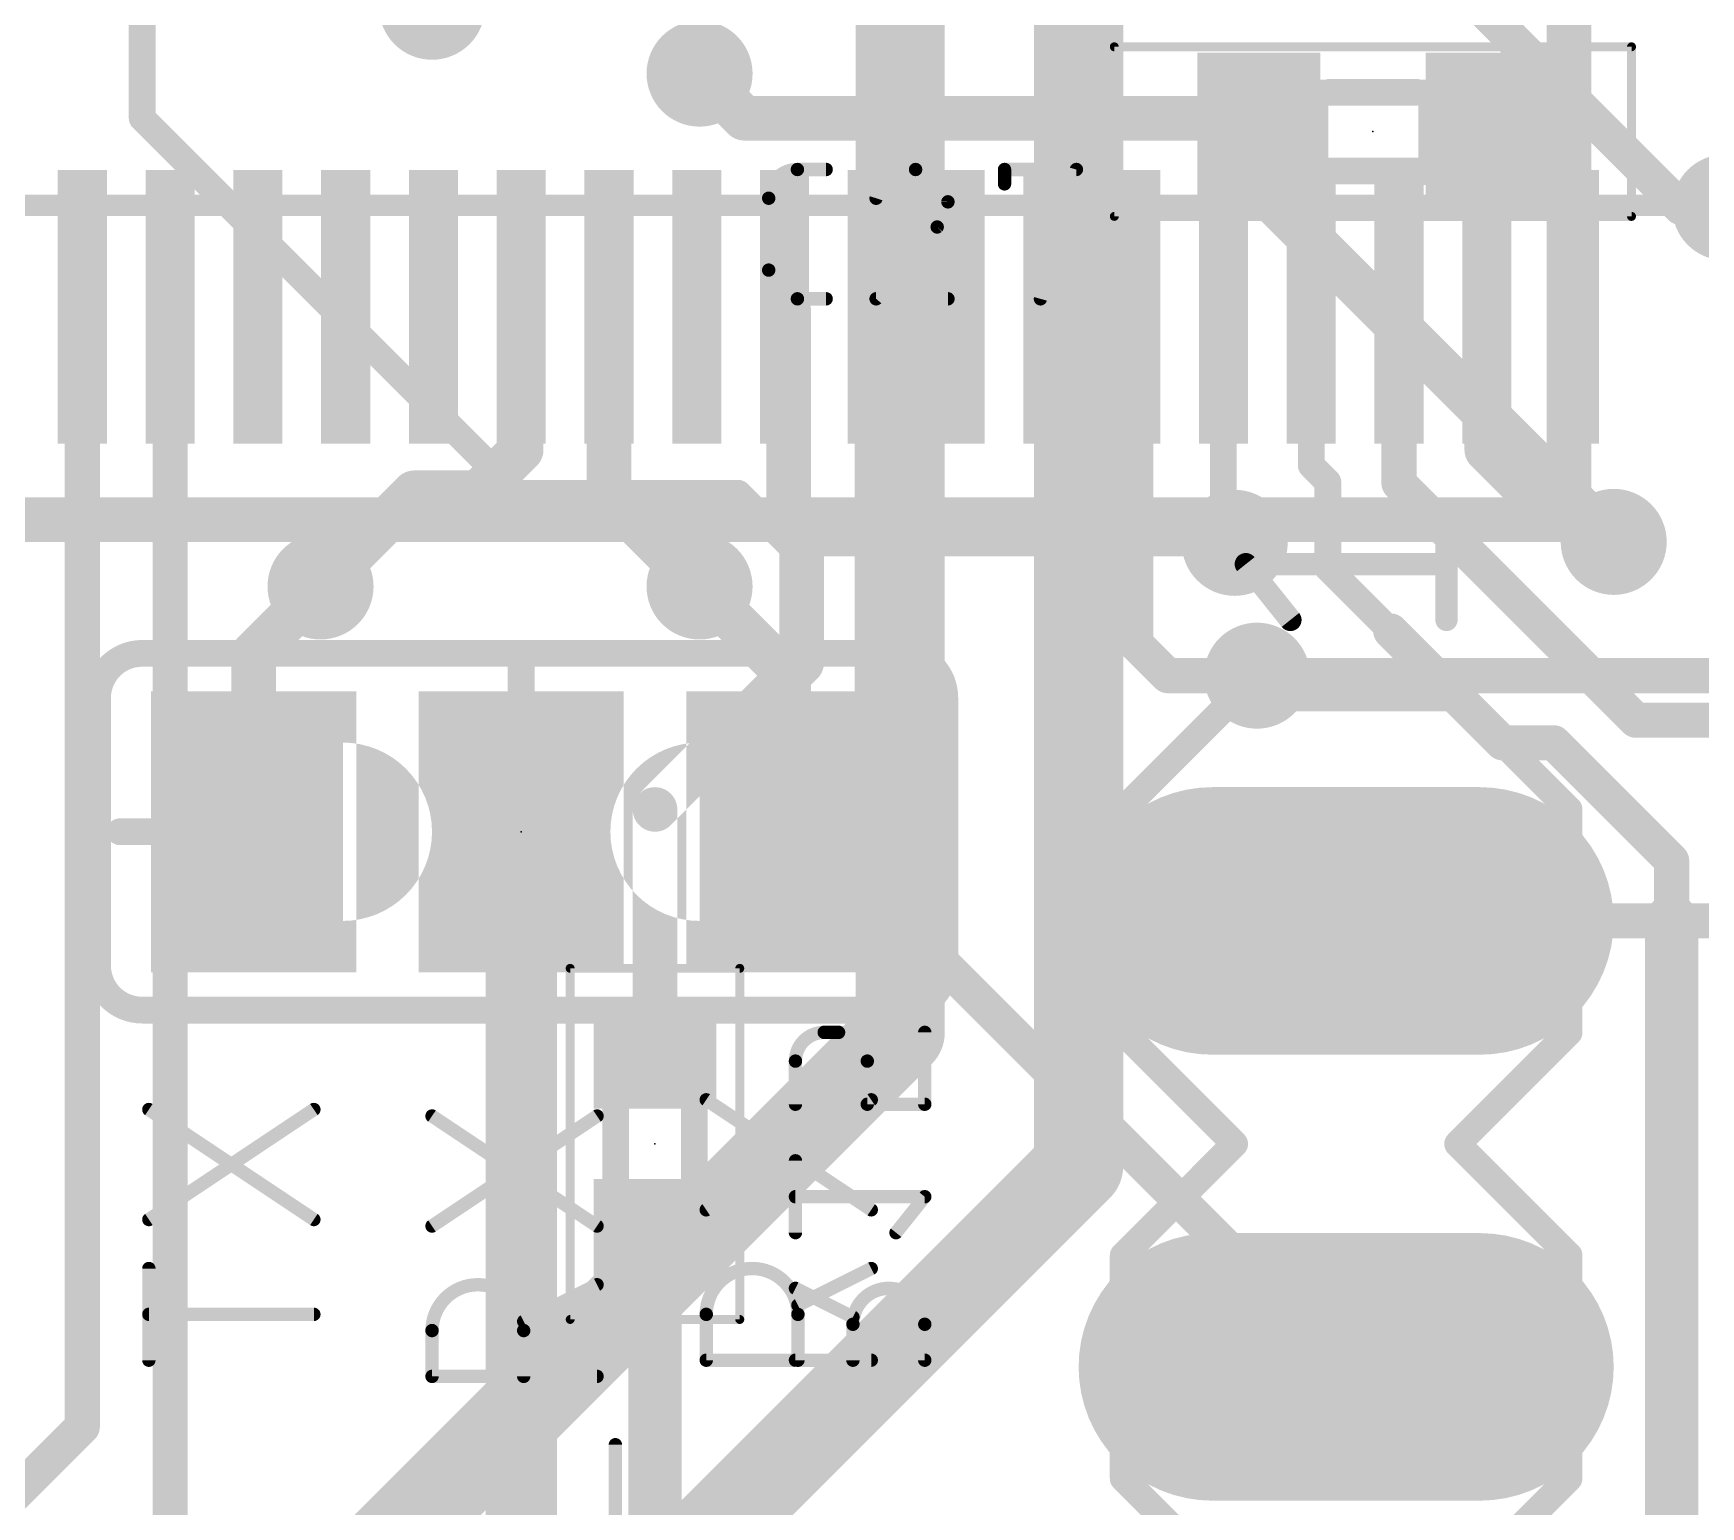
# Model space of a CAD drawing. Extents: x -2.4 to 71.8, y -0.8 to 95.3.
# Drawn here: x 34.94 to 44.44, y 11.27 to 19.66 of the extents above; entities that cross this region are included whole.
import ezdxf

# ---------------------------------------------------------------- set-up
doc = ezdxf.new("R2010")
doc.units = 0
for name, color, linetype in [('1', 12, 'CONTINUOUS'), ('15', 30, 'CONTINUOUS'), ('16', 132, 'CONTINUOUS'), ('17', 110, 'CONTINUOUS'), ('18', 110, 'CONTINUOUS'), ('2', 41, 'CONTINUOUS'), ('21', 253, 'CONTINUOUS'), ('22', 253, 'CONTINUOUS'), ('23', 53, 'CONTINUOUS'), ('24', 53, 'CONTINUOUS'), ('25', 253, 'CONTINUOUS'), ('26', 253, 'CONTINUOUS'), ('39', 12, 'CONTINUOUS'), ('40', 132, 'CONTINUOUS'), ('51', 253, 'CONTINUOUS'), ('52', 253, 'CONTINUOUS')]:
    doc.layers.add(name, color=color, linetype=linetype)

# ---------------------------------------------------------------- blocks, each defined once
blk = doc.blocks.new('RECT')
blk.add_solid([(-0.5, -0.5), (0.5, -0.5), (-0.5, 0.5), (0.5, 0.5)])
blk = doc.blocks.new('LONGP100')
at = {"const_width": 1}
blk.add_lwpolyline([(-0.5, 0), (0.5, 0)], dxfattribs=at)
at = {"const_width": 0.5}
for points in [[(-0.5, 0.25, 1), (-0.5, -0.25)], [(0.5, -0.25, 1), (0.5, 0.25)]]:
    blk.add_lwpolyline(points, format="xyb", dxfattribs=at)
blk = doc.blocks.new('ROUNDP')
at = {"const_width": 0.5}
blk.add_lwpolyline([(0, -0.25, 1), (0, 0.25, 1), (0, -0.25)], format="xyb", dxfattribs=at)
blk = doc.blocks.new('ROUNDV')
at = {"const_width": 0.5}
blk.add_lwpolyline([(0, -0.25, 1), (0, 0.25, 1), (0, -0.25)], format="xyb", dxfattribs=at)

msp = doc.modelspace()

# ---------------------------------------------------------------- linework, layer by layer
at = {"layer": '1'}
for points, const_width in [([(38.989, 19.177), (38.735, 19.431)], 0.254), ([(41.8442, 19.177), (38.989, 19.177)], 0.254), ([(41.9204, 19.1008), (41.8442, 19.177)], 0.254), ([(41.9204, 18.7856), (41.9204, 19.1008)], 0.254), ([(43.942, 16.764), (41.9204, 18.7856)], 0.254), ([(36.195, 16.129), (36.576, 16.51)], 0.254), ([(39.243, 16.002), (38.735, 16.51)], 0.254), ([(36.195, 15.113), (36.195, 16.129)], 0.254), ([(39.243, 15.113), (39.243, 16.002)], 0.254), ([(37.719, 15.113), (37.719, 6.096)], 0.4064)]:
    msp.add_lwpolyline(points, dxfattribs=dict(at, const_width=const_width))
for points, const_width in [([(38.7799, 19.4759, 1), (38.6901, 19.3861)], 0.127), ([(38.989, 19.2405, 1), (38.989, 19.1135)], 0.127), ([(38.9441, 19.1321, 1), (39.0339, 19.2219)], 0.127), ([(41.8891, 19.2219, 1), (41.7993, 19.1321)], 0.127), ([(41.8442, 19.1135, 1), (41.8442, 19.2405)], 0.127), ([(41.9839, 19.1008, 1), (41.8569, 19.1008)], 0.127), ([(41.8755, 19.0559, 1), (41.9653, 19.1457)], 0.127), ([(41.9653, 18.8305, 1), (41.8755, 18.7407)], 0.127), ([(41.8569, 18.7856, 1), (41.9839, 18.7856)], 0.127), ([(43.8971, 16.7191, 1), (43.9869, 16.8089)], 0.127), ([(36.6209, 16.4651, 1), (36.5311, 16.5549)], 0.127), ([(38.7799, 16.5549, 1), (38.6901, 16.4651)], 0.127), ([(36.2585, 16.129, 1), (36.1315, 16.129)], 0.127), ([(36.1501, 16.1739, 1), (36.2399, 16.0841)], 0.127), ([(39.3065, 16.002, 1), (39.1795, 16.002)], 0.127), ([(39.1981, 15.9571, 1), (39.2879, 16.0469)], 0.127), ([(37.8206, 15.113, 1), (37.6174, 15.113)], 0.2032), ([(36.1315, 15.113, 1), (36.2585, 15.113)], 0.127), ([(39.1795, 15.113, 1), (39.3065, 15.113)], 0.127)]:
    msp.add_lwpolyline(points, format="xyb", dxfattribs=dict(at, const_width=const_width))
at = {"layer": '15'}
for points, const_width in [([(43.688, 25.8503), (43.688, 16.891)], 0.254), ([(35.56, 22.098), (35.56, 19.177)], 0.1524), ([(44.323, 18.669), (42.926, 20.066)], 0.2), ([(35.56, 19.177), (37.6963, 17.0407)], 0.1524), ([(44.323, 18.669), (44.577, 18.669)], 0.2), ([(37.6963, 17.0407), (38.9548, 17.0407)], 0.1524), ([(38.9548, 17.0407), (39.237, 16.7585)], 0.1524), ([(43.688, 16.891), (27.051, 16.891)], 0.254), ([(39.237, 16.7585), (41.783, 16.7585)], 0.1524), ([(47.498, 16.002), (41.91, 16.002)], 0.2), ([(42.418, 14.605), (46.101, 14.605)], 0.2)]:
    msp.add_lwpolyline(points, dxfattribs=dict(at, const_width=const_width))
for points, const_width in [([(35.5219, 19.177, 1), (35.5981, 19.177)], 0.0762), ([(35.5869, 19.2039, 1), (35.5331, 19.1501)], 0.0762), ([(44.323, 18.719, 1), (44.323, 18.619)], 0.1), ([(44.2876, 18.6336, 1), (44.3584, 18.7044)], 0.1), ([(37.6963, 17.0788, 1), (37.6963, 17.0026)], 0.0762), ([(37.6694, 17.0138, 1), (37.7232, 17.0676)], 0.0762), ([(38.9818, 17.0676, 1), (38.9279, 17.0138)], 0.0762), ([(38.9548, 17.0026, 1), (38.9548, 17.0788)], 0.0762), ([(43.688, 16.8275, 1), (43.688, 16.9545)], 0.127), ([(43.6245, 16.891, 1), (43.7515, 16.891)], 0.127), ([(39.237, 16.7966, 1), (39.237, 16.7204)], 0.0762), ([(39.2101, 16.7316, 1), (39.264, 16.7854)], 0.0762), ([(41.783, 16.7204, 1), (41.783, 16.7966)], 0.0762), ([(41.91, 16.052, 1), (41.91, 15.952)], 0.1), ([(42.418, 14.655, 1), (42.418, 14.555)], 0.1)]:
    msp.add_lwpolyline(points, format="xyb", dxfattribs=dict(at, const_width=const_width))
at = {"layer": '16'}
for points, const_width in [([(35.219, 18.1027), (35.219, 11.724)], 0.2), ([(35.719, 18.1027), (35.719, 11.081)], 0.2), ([(37.719, 17.288), (37.719, 18.1027)], 0.254), ([(38.219, 17.026), (38.219, 18.1027)], 0.254), ([(39.243, 18.0787), (39.219, 18.1027)], 0.254), ([(39.243, 16.8244), (39.243, 18.0787)], 0.254), ([(39.719, 14.764), (39.719, 18.1027)], 0.2), ([(41.219, 18.1027), (41.219, 16.185)], 0.2), ([(41.719, 16.8225), (41.719, 18.1027)], 0.1524), ([(42.219, 17.2), (42.219, 18.1027)], 0.1524), ([(42.719, 18.1027), (42.719, 17.098)], 0.2), ([(43.219, 17.288), (43.219, 18.1027)], 0.254), ([(37.4748, 17.0438), (37.719, 17.288)], 0.254), ([(43.4632, 17.0438), (43.219, 17.288)], 0.254), ([(42.3137, 17.1053), (42.219, 17.2)], 0.1524), ([(42.719, 17.098), (44.069, 15.748)], 0.2), ([(36.576, 16.51), (37.1098, 17.0438)], 0.254), ([(37.1098, 17.0438), (37.4748, 17.0438)], 0.254), ([(38.735, 16.51), (38.219, 17.026)], 0.254), ([(42.3137, 16.6143), (42.3137, 17.1053)], 0.1524), ([(43.6622, 17.0438), (43.4632, 17.0438)], 0.254), ([(43.942, 16.764), (43.6622, 17.0438)], 0.254), ([(39.3165, 16.7509), (39.243, 16.8244)], 0.254), ([(39.3165, 16.0755), (39.3165, 16.7509)], 0.254), ([(41.783, 16.7585), (41.719, 16.8225)], 0.1524), ([(42.672, 16.256), (42.3137, 16.6143)], 0.1524), ([(43.3085, 15.6195), (42.672, 16.256)], 0.2), ([(41.402, 16.002), (41.219, 16.185)], 0.2), ([(38.481, 15.24), (39.3165, 16.0755)], 0.254), ([(41.402, 16.002), (41.91, 16.002)], 0.2), ([(44.069, 15.748), (47.879, 15.748)], 0.2), ([(43.6002, 15.6195), (43.3085, 15.6195)], 0.2), ([(44.2721, 14.9476), (43.6002, 15.6195)], 0.2), ([(38.481, 13.835), (38.481, 15.24)], 0.254), ([(44.2721, 14.605), (44.2721, 14.9476)], 0.2), ([(42.418, 12.065), (39.719, 14.764)], 0.2), ([(44.2721, 9.1083), (44.2721, 14.605)], 0.3048), ([(38.481, 12.835), (38.481, 10.448)], 0.3048), ([(35.219, 11.724), (34.417, 10.922)], 0.2)]:
    msp.add_lwpolyline(points, dxfattribs=dict(at, const_width=const_width))
for points, const_width in [([(35.269, 18.1027, 1), (35.169, 18.1027)], 0.1), ([(35.769, 18.1027, 1), (35.669, 18.1027)], 0.1), ([(37.7825, 18.1027, 1), (37.6555, 18.1027)], 0.127), ([(38.2825, 18.1027, 1), (38.1555, 18.1027)], 0.127), ([(39.2639, 18.1476, 1), (39.1741, 18.0578)], 0.127), ([(39.3065, 18.0787, 1), (39.1795, 18.0787)], 0.127), ([(39.1981, 18.0338, 1), (39.2879, 18.1236)], 0.127), ([(39.769, 18.1027, 1), (39.669, 18.1027)], 0.1), ([(41.269, 18.1027, 1), (41.169, 18.1027)], 0.1), ([(41.7571, 18.1027, 1), (41.6809, 18.1027)], 0.0762), ([(42.2571, 18.1027, 1), (42.1809, 18.1027)], 0.0762), ([(42.769, 18.1027, 1), (42.669, 18.1027)], 0.1), ([(43.2825, 18.1027, 1), (43.1555, 18.1027)], 0.127), ([(37.7639, 17.2431, 1), (37.6741, 17.3329)], 0.127), ([(43.2639, 17.3329, 1), (43.1741, 17.2431)], 0.127), ([(37.6555, 17.288, 1), (37.7825, 17.288)], 0.127), ([(43.1555, 17.288, 1), (43.2825, 17.288)], 0.127), ([(42.2459, 17.227, 1), (42.1921, 17.1731)], 0.0762), ([(42.1809, 17.2, 1), (42.2571, 17.2)], 0.0762), ([(42.7544, 17.1334, 1), (42.6836, 17.0626)], 0.1), ([(37.1098, 17.1073, 1), (37.1098, 16.9803)], 0.127), ([(37.1547, 16.9989, 1), (37.0649, 17.0887)], 0.127), ([(37.4299, 17.0887, 1), (37.5197, 16.9989)], 0.127), ([(37.4748, 16.9803, 1), (37.4748, 17.1073)], 0.127), ([(38.2639, 17.0709, 1), (38.1741, 16.9811)], 0.127), ([(42.3518, 17.1053, 1), (42.2756, 17.1053)], 0.0762), ([(42.2868, 17.0784, 1), (42.3406, 17.1323)], 0.0762), ([(42.669, 17.098, 1), (42.769, 17.098)], 0.1), ([(43.4632, 17.1073, 1), (43.4632, 16.9803)], 0.127), ([(43.4183, 16.9989, 1), (43.5081, 17.0887)], 0.127), ([(43.7071, 17.0887, 1), (43.6173, 16.9989)], 0.127), ([(43.6622, 16.9803, 1), (43.6622, 17.1073)], 0.127), ([(38.1555, 17.026, 1), (38.2825, 17.026)], 0.127), ([(39.2879, 16.8693, 1), (39.1981, 16.7795)], 0.127), ([(39.1795, 16.8244, 1), (39.3065, 16.8244)], 0.127), ([(39.38, 16.7509, 1), (39.253, 16.7509)], 0.127), ([(39.2716, 16.706, 1), (39.3614, 16.7958)], 0.127), ([(41.6809, 16.8225, 1), (41.7571, 16.8225)], 0.0762), ([(41.7459, 16.8494, 1), (41.6921, 16.7956)], 0.0762), ([(41.7561, 16.7316, 1), (41.8099, 16.7854)], 0.0762), ([(43.8971, 16.7191, 1), (43.9869, 16.8089)], 0.127), ([(42.2756, 16.6143, 1), (42.3518, 16.6143)], 0.0762), ([(42.3406, 16.6412, 1), (42.2868, 16.5874)], 0.0762), ([(36.5311, 16.5549, 1), (36.6209, 16.4651)], 0.127), ([(38.6901, 16.4651, 1), (38.7799, 16.5549)], 0.127), ([(42.7074, 16.2914, 1), (42.6366, 16.2206)], 0.1), ([(41.2544, 16.2204, 1), (41.1836, 16.1496)], 0.1), ([(42.6451, 16.2291, 1), (42.6989, 16.2829)], 0.0762), ([(39.3614, 16.0306, 1), (39.2716, 16.1204)], 0.127), ([(41.169, 16.185, 1), (41.269, 16.185)], 0.1), ([(39.253, 16.0755, 1), (39.38, 16.0755)], 0.127), ([(41.402, 16.052, 1), (41.402, 15.952)], 0.1), ([(41.3666, 15.9666, 1), (41.4374, 16.0374)], 0.1), ([(41.91, 15.952, 1), (41.91, 16.052)], 0.1), ([(44.069, 15.798, 1), (44.069, 15.698)], 0.1), ([(44.0336, 15.7126, 1), (44.1044, 15.7834)], 0.1), ([(43.3085, 15.6695, 1), (43.3085, 15.5695)], 0.1), ([(43.2731, 15.5841, 1), (43.3439, 15.6549)], 0.1), ([(43.6356, 15.6549, 1), (43.5649, 15.5841)], 0.1), ([(43.6002, 15.5695, 1), (43.6002, 15.6695)], 0.1), ([(38.5445, 15.24, 1), (38.4175, 15.24)], 0.127), ([(38.4361, 15.2849, 1), (38.5259, 15.1951)], 0.127), ([(44.3221, 14.9476, 1), (44.2221, 14.9476)], 0.1), ([(44.2367, 14.9123, 1), (44.3075, 14.983)], 0.1), ([(39.7544, 14.7994, 1), (39.6836, 14.7286)], 0.1), ([(39.669, 14.764, 1), (39.769, 14.764)], 0.1), ([(44.3483, 14.605, 1), (44.1959, 14.605)], 0.1524), ([(44.2221, 14.605, 1), (44.3221, 14.605)], 0.1), ([(38.4175, 13.835, 1), (38.5445, 13.835)], 0.127), ([(38.5572, 12.835, 1), (38.4048, 12.835)], 0.1524), ([(42.3826, 12.0296, 1), (42.4534, 12.1004)], 0.1), ([(35.2544, 11.6886, 1), (35.1836, 11.7594)], 0.1), ([(35.169, 11.724, 1), (35.269, 11.724)], 0.1)]:
    msp.add_lwpolyline(points, format="xyb", dxfattribs=dict(at, const_width=const_width))
at = {"layer": '2', "const_width": 0.508}
for points in [[(39.878, 13.97), (39.878, 25.146)], [(40.894, 13.208), (40.894, 24.765)], [(33.147, 7.239), (39.878, 13.97)], [(36.068, 8.382), (40.894, 13.208)]]:
    msp.add_lwpolyline(points, dxfattribs=at)
at = {"layer": '2', "const_width": 0.254}
for points in [[(39.9678, 13.8802, 1), (39.7882, 14.0598)], [(39.751, 13.97, 1), (40.005, 13.97)], [(40.9838, 13.1182, 1), (40.8042, 13.2978)], [(40.767, 13.208, 1), (41.021, 13.208)]]:
    msp.add_lwpolyline(points, format="xyb", dxfattribs=at)
at = {"layer": '21'}
for points, const_width in [([(42.9895, 16.3195), (42.9895, 16.9545)], 0.127), ([(42.1005, 16.3195), (41.8465, 16.637)], 0.127), ([(41.8465, 16.637), (42.9895, 16.637)], 0.127), ([(35.56, 16.129), (39.878, 16.129)], 0.1524), ([(35.306, 15.875), (35.306, 14.351)], 0.1524), ([(40.132, 15.875), (40.132, 14.351)], 0.1524), ([(41.783, 15.875), (41.148, 15.24)], 0.1524), ([(43.053, 15.875), (41.783, 15.875)], 0.1524), ([(43.688, 15.24), (43.053, 15.875)], 0.1524), ([(41.148, 13.97), (41.148, 15.24)], 0.1524), ([(43.688, 15.24), (43.688, 13.97)], 0.1524), ([(39.878, 14.097), (35.56, 14.097)], 0.1524), ([(41.783, 13.335), (41.148, 13.97)], 0.1524), ([(43.688, 13.97), (43.053, 13.335)], 0.1524), ([(41.148, 12.7), (41.783, 13.335)], 0.1524), ([(43.053, 13.335), (43.688, 12.7)], 0.1524), ([(41.148, 11.43), (41.148, 12.7)], 0.1524), ([(43.688, 12.7), (43.688, 11.43)], 0.1524), ([(41.783, 10.795), (41.148, 11.43)], 0.1524), ([(43.688, 11.43), (43.053, 10.795)], 0.1524)]:
    msp.add_lwpolyline(points, dxfattribs=dict(at, const_width=const_width))
for points, const_width in [([(43.0213, 16.9545, 1), (42.9577, 16.9545)], 0.0635), ([(41.8713, 16.6568, 1), (41.8217, 16.6172)], 0.0635), ([(41.8465, 16.6687, 1), (41.8465, 16.6053)], 0.0635), ([(42.9895, 16.6053, 1), (42.9895, 16.6687)], 0.0635), ([(42.0757, 16.2997, 1), (42.1253, 16.3393)], 0.0635), ([(42.9577, 16.3195, 1), (43.0213, 16.3195)], 0.0635), ([(35.56, 16.129, 0.4142), (35.306, 15.875)], 0.1524), ([(35.56, 16.1671, 1), (35.56, 16.0909)], 0.0762), ([(35.56, 16.0909, 1), (35.56, 16.1671)], 0.0762), ([(40.132, 15.875, 0.4142), (39.878, 16.129)], 0.1524), ([(39.878, 16.1671, 1), (39.878, 16.0909)], 0.0762), ([(39.878, 16.0909, 1), (39.878, 16.1671)], 0.0762), ([(35.3441, 15.875, 1), (35.2679, 15.875)], 0.0762), ([(35.2679, 15.875, 1), (35.3441, 15.875)], 0.0762), ([(40.1701, 15.875, 1), (40.0939, 15.875)], 0.0762), ([(40.0939, 15.875, 1), (40.1701, 15.875)], 0.0762), ([(41.783, 15.9131, 1), (41.783, 15.8369)], 0.0762), ([(41.8099, 15.8481, 1), (41.7561, 15.9019)], 0.0762), ([(43.0799, 15.9019, 1), (43.0261, 15.8481)], 0.0762), ([(43.053, 15.8369, 1), (43.053, 15.9131)], 0.0762), ([(41.1861, 15.24, 1), (41.1099, 15.24)], 0.0762), ([(41.1211, 15.2669, 1), (41.1749, 15.2131)], 0.0762), ([(43.7261, 15.24, 1), (43.6499, 15.24)], 0.0762), ([(43.6611, 15.2131, 1), (43.7149, 15.2669)], 0.0762), ([(35.306, 14.351, 0.4142), (35.56, 14.097)], 0.1524), ([(35.3441, 14.351, 1), (35.2679, 14.351)], 0.0762), ([(35.2679, 14.351, 1), (35.3441, 14.351)], 0.0762), ([(39.878, 14.097, 0.4142), (40.132, 14.351)], 0.1524), ([(40.1701, 14.351, 1), (40.0939, 14.351)], 0.0762), ([(40.0939, 14.351, 1), (40.1701, 14.351)], 0.0762), ([(35.56, 14.1351, 1), (35.56, 14.0589)], 0.0762), ([(35.56, 14.0589, 1), (35.56, 14.1351)], 0.0762), ([(39.878, 14.1351, 1), (39.878, 14.0589)], 0.0762), ([(39.878, 14.0589, 1), (39.878, 14.1351)], 0.0762), ([(41.1099, 13.97, 1), (41.1861, 13.97)], 0.0762), ([(41.1749, 13.9969, 1), (41.1211, 13.9431)], 0.0762), ([(43.6499, 13.97, 1), (43.7261, 13.97)], 0.0762), ([(43.7149, 13.9431, 1), (43.6611, 13.9969)], 0.0762), ([(41.8099, 13.3081, 1), (41.7561, 13.3619)], 0.0762), ([(41.7561, 13.3081, 1), (41.8099, 13.3619)], 0.0762), ([(43.0799, 13.3619, 1), (43.0261, 13.3081)], 0.0762), ([(43.0261, 13.3619, 1), (43.0799, 13.3081)], 0.0762), ([(41.1861, 12.7, 1), (41.1099, 12.7)], 0.0762), ([(41.1211, 12.7269, 1), (41.1749, 12.6731)], 0.0762), ([(43.7261, 12.7, 1), (43.6499, 12.7)], 0.0762), ([(43.6611, 12.6731, 1), (43.7149, 12.7269)], 0.0762), ([(41.1749, 11.4569, 1), (41.1211, 11.4031)], 0.0762), ([(43.7149, 11.4031, 1), (43.6611, 11.4569)], 0.0762), ([(41.1099, 11.43, 1), (41.1861, 11.43)], 0.0762), ([(43.6499, 11.43, 1), (43.7261, 11.43)], 0.0762)]:
    msp.add_lwpolyline(points, format="xyb", dxfattribs=dict(at, const_width=const_width))
at = {"layer": '22', "const_width": 0.12}
msp.add_lwpolyline([(44.819, 18.681), (44.113, 18.681)], dxfattribs=at)
at = {"layer": '22', "const_width": 0.06}
msp.add_lwpolyline([(44.113, 18.711, 1), (44.113, 18.651)], format="xyb", dxfattribs=at)
at = {"layer": '23'}
for p in [(42.5704, 19.1008), (37.719, 15.113)]:
    msp.add_point(p, dxfattribs=at)
at = {"layer": '24'}
msp.add_point((38.481, 13.335), dxfattribs=at)
at = {"layer": '25'}
for points, const_width in [([(39.2923, 18.8849, 0.4142), (39.1287, 18.7212)], 0.0762), ([(39.2923, 18.904, 1), (39.2923, 18.8659)], 0.0381), ([(39.2923, 18.8659, 1), (39.2923, 18.9039)], 0.0381), ([(39.456, 18.8659, 1), (39.456, 18.904)], 0.0381), ([(39.9656, 18.8849, 0.3252), (39.7406, 18.7212)], 0.0762), ([(40.1498, 18.7007, 0.4142), (39.9656, 18.8849)], 0.0762), ([(39.9656, 18.904, 1), (39.9656, 18.8659)], 0.0381), ([(39.9656, 18.8659, 1), (39.9656, 18.9039)], 0.0381), ([(40.4911, 18.8849, 1), (40.453, 18.8849)], 0.0381), ([(40.4721, 18.904, 1), (40.4721, 18.8659)], 0.0381), ([(40.8997, 18.8798, 1), (40.8629, 18.89)], 0.0381), ([(40.8813, 18.8659, 1), (40.8813, 18.904)], 0.0381), ([(40.453, 18.8031, 1), (40.4911, 18.8031)], 0.0381), ([(39.1477, 18.7212, 1), (39.1096, 18.7212)], 0.0381), ([(39.1096, 18.7212, 1), (39.1477, 18.7212)], 0.0381), ([(39.7224, 18.7271, 1), (39.7587, 18.7153)], 0.0381), ([(40.0884, 18.5575, 0.2053), (40.1498, 18.7007)], 0.0762), ([(40.1688, 18.7007, 1), (40.1307, 18.7008)], 0.0381), ([(40.1307, 18.7007, 1), (40.1688, 18.7007)], 0.0381), ([(40.0753, 18.5713, 1), (40.1015, 18.5437)], 0.0381), ([(40.1029, 18.5452, 1), (40.0739, 18.5699)], 0.0381), ([(39.1287, 18.312, 0.4142), (39.2923, 18.1483)], 0.0762), ([(39.1477, 18.312, 1), (39.1096, 18.312)], 0.0381), ([(39.1096, 18.312, 1), (39.1477, 18.312)], 0.0381), ([(39.2923, 18.1674, 1), (39.2923, 18.1293)], 0.0381), ([(39.2923, 18.1293, 1), (39.2923, 18.1674)], 0.0381), ([(39.456, 18.1293, 1), (39.456, 18.1674)], 0.0381), ([(39.726, 18.1606, 1), (39.7551, 18.136)], 0.0381), ([(39.7406, 18.1674, 1), (39.7406, 18.1293)], 0.0381), ([(40.1498, 18.1293, 1), (40.1498, 18.1674)], 0.0381), ([(40.6583, 18.1534, 1), (40.695, 18.1432)], 0.0381), ([(38.7837, 13.602, 1), (38.7625, 13.5703)], 0.0381), ([(39.7235, 13.5703, 1), (39.7023, 13.602)], 0.0381), ([(35.6087, 13.5467, 1), (35.5875, 13.515)], 0.0381), ([(36.5485, 13.515, 1), (36.5273, 13.5467)], 0.0381), ([(37.2217, 13.5097, 1), (37.2005, 13.478)], 0.0381), ([(38.1615, 13.478, 1), (38.1403, 13.5097)], 0.0381), ([(35.5875, 12.9202, 1), (35.6087, 12.8885)], 0.0381), ([(36.5273, 12.8885, 1), (36.5485, 12.9202)], 0.0381), ([(38.7625, 12.9754, 1), (38.7837, 12.9437)], 0.0381), ([(39.7023, 12.9437, 1), (39.7235, 12.9754)], 0.0381), ([(37.2005, 12.8832, 1), (37.2217, 12.8515)], 0.0381), ([(38.1403, 12.8515, 1), (38.1615, 12.8832)], 0.0381), ([(35.6172, 12.6252, 1), (35.5791, 12.6252)], 0.0381), ([(39.2952, 12.3642, 1), (38.7731, 12.3642)], 0.0762), ([(39.7214, 12.6082, 1), (39.7044, 12.6422)], 0.0381), ([(37.7332, 12.2719, 1), (37.2111, 12.2719)], 0.0762), ([(38.1594, 12.5159, 1), (38.1424, 12.55)], 0.0381), ([(39.2867, 12.4334, 1), (39.3037, 12.3993)], 0.0381), ([(35.5981, 12.3832, 1), (35.5981, 12.3451)], 0.0381), ([(36.5379, 12.3451, 1), (36.5379, 12.3832)], 0.0381), ([(37.7247, 12.3412, 1), (37.7417, 12.3071)], 0.0381), ([(38.7921, 12.3642, 1), (38.754, 12.3642)], 0.0381), ([(38.754, 12.3642, 1), (38.7921, 12.3642)], 0.0381), ([(39.3143, 12.3642, 1), (39.2762, 12.3642)], 0.0381), ([(39.2762, 12.3642, 1), (39.3143, 12.3642)], 0.0381), ([(37.2302, 12.2719, 1), (37.1921, 12.2719)], 0.0381), ([(37.1921, 12.2719, 1), (37.2302, 12.2719)], 0.0381), ([(37.7523, 12.2719, 1), (37.7142, 12.2719)], 0.0381), ([(37.7142, 12.2719, 1), (37.7523, 12.2719)], 0.0381), ([(35.5791, 12.1031, 1), (35.6172, 12.1031)], 0.0381), ([(38.754, 12.1031, 1), (38.7921, 12.1031)], 0.0381), ([(38.7731, 12.1222, 1), (38.7731, 12.0841)], 0.0381), ([(39.2762, 12.1031, 1), (39.3143, 12.1031)], 0.0381), ([(39.7129, 12.0841, 1), (39.7129, 12.1222)], 0.0381), ([(37.2111, 12.0299, 1), (37.2111, 11.9918)], 0.0381), ([(37.1921, 12.0109, 1), (37.2302, 12.0109)], 0.0381), ([(37.7142, 12.0109, 1), (37.7523, 12.0109)], 0.0381), ([(38.1509, 11.9918, 1), (38.1509, 12.0299)], 0.0381), ([(38.2744, 11.6216, 1), (38.2363, 11.6216)], 0.0381)]:
    msp.add_lwpolyline(points, format="xyb", dxfattribs=dict(at, const_width=const_width))
at = {"layer": '25', "const_width": 0.0762}
for points in [[(39.2923, 18.8849), (39.456, 18.8849)], [(40.4721, 18.8031), (40.4721, 18.8849)], [(40.4721, 18.8849), (40.8813, 18.8849)], [(40.8813, 18.8849), (40.6767, 18.1483)], [(39.1287, 18.312), (39.1287, 18.7212)], [(40.0884, 18.5575), (39.7406, 18.1483)], [(39.456, 18.1483), (39.2923, 18.1483)], [(39.7406, 18.1483), (40.1498, 18.1483)], [(39.7129, 12.9596), (38.7731, 13.5861)], [(38.7731, 12.9596), (39.7129, 13.5861)], [(36.5379, 12.9043), (35.5981, 13.5309)], [(35.5981, 12.9043), (36.5379, 13.5309)], [(38.1509, 12.8674), (37.2111, 13.4939)], [(37.2111, 12.8674), (38.1509, 13.4939)], [(35.5981, 12.1031), (35.5981, 12.6252)], [(39.7129, 12.6252), (39.2952, 12.4164)], [(38.1509, 12.533), (37.7332, 12.3241)], [(36.5379, 12.3642), (35.5981, 12.3642)], [(38.7731, 12.1031), (38.7731, 12.3642)], [(39.2952, 12.3642), (39.2952, 12.1031)], [(37.2111, 12.0109), (37.2111, 12.2719)], [(37.7332, 12.2719), (37.7332, 12.0109)], [(39.7129, 12.1031), (38.7731, 12.1031)], [(38.1509, 12.0109), (37.2111, 12.0109)], [(38.2553, 11.2039), (38.2553, 11.6216)]]:
    msp.add_lwpolyline(points, dxfattribs=at)
at = {"layer": '26'}
for points, const_width in [([(39.4448, 13.9702, 0.4142), (39.2811, 13.8066)], 0.0762), ([(39.4448, 13.9893, 1), (39.4448, 13.9512)], 0.0381), ([(39.4448, 13.9512, 1), (39.4448, 13.9893)], 0.0381), ([(39.5266, 13.9893, 1), (39.5266, 13.9512)], 0.0381), ([(39.6903, 13.8066, 0.4142), (39.5266, 13.9702)], 0.0762), ([(39.5266, 13.9512, 1), (39.5266, 13.9893)], 0.0381), ([(40.0368, 13.9702, 1), (39.9987, 13.9702)], 0.0381), ([(39.3002, 13.8066, 1), (39.2621, 13.8066)], 0.0381), ([(39.2621, 13.8066, 1), (39.3002, 13.8066)], 0.0381), ([(39.7094, 13.8066, 1), (39.6713, 13.8066)], 0.0381), ([(39.6713, 13.8066, 1), (39.7094, 13.8066)], 0.0381), ([(39.6903, 13.5801, 1), (39.6903, 13.542)], 0.0381), ([(40.0177, 13.542, 1), (40.0177, 13.5801)], 0.0381), ([(39.2621, 13.561, 1), (39.3002, 13.561)], 0.0381), ([(39.6713, 13.561, 1), (39.7094, 13.561)], 0.0381), ([(39.9987, 13.561, 1), (40.0368, 13.561)], 0.0381), ([(39.3002, 13.2387, 1), (39.2621, 13.2387)], 0.0381), ([(39.2811, 13.0532, 1), (39.2811, 13.0151)], 0.0381), ([(40.0326, 13.0222, 1), (40.0028, 13.046)], 0.0381), ([(40.0177, 13.0151, 1), (40.0177, 13.0532)], 0.0381), ([(39.2621, 12.8295, 1), (39.3002, 12.8295)], 0.0381), ([(39.8391, 12.8414, 1), (39.8689, 12.8176)], 0.0381), ([(39.2896, 12.5294, 1), (39.2726, 12.4953)], 0.0381), ([(40.0177, 12.3077, 1), (39.6085, 12.3077)], 0.0762), ([(39.6, 12.3316, 1), (39.617, 12.3657)], 0.0381), ([(39.6275, 12.3077, 1), (39.5894, 12.3077)], 0.0381), ([(39.5894, 12.3077, 1), (39.6275, 12.3077)], 0.0381), ([(40.0368, 12.3077, 1), (39.9987, 12.3077)], 0.0381), ([(39.9987, 12.3077, 1), (40.0368, 12.3077)], 0.0381), ([(39.2811, 12.1222, 1), (39.2811, 12.0841)], 0.0381), ([(39.5894, 12.1031, 1), (39.6275, 12.1031)], 0.0381), ([(39.9987, 12.1031, 1), (40.0368, 12.1031)], 0.0381), ([(40.0177, 12.0841, 1), (40.0177, 12.1222)], 0.0381)]:
    msp.add_lwpolyline(points, format="xyb", dxfattribs=dict(at, const_width=const_width))
at = {"layer": '26', "const_width": 0.0762}
for points in [[(39.4448, 13.9702), (39.5266, 13.9702)], [(40.0177, 13.561), (40.0177, 13.9702)], [(39.2811, 13.561), (39.2811, 13.8066)], [(39.6903, 13.8066), (39.6903, 13.561)], [(39.6903, 13.561), (40.0177, 13.561)], [(39.2811, 12.8295), (39.2811, 13.2387)], [(40.0177, 13.0341), (39.2811, 13.0341)], [(39.854, 12.8295), (40.0177, 13.0341)], [(39.2811, 12.5123), (39.6085, 12.3486)], [(39.6085, 12.3077), (39.6085, 12.1031)], [(40.0177, 12.1031), (40.0177, 12.3077)], [(39.2811, 12.1031), (40.0177, 12.1031)]]:
    msp.add_lwpolyline(points, dxfattribs=at)
at = {"layer": '39', "const_width": 0.0508}
for points in [[(41.0974, 19.5838), (44.0434, 19.5838)], [(41.0974, 18.6178), (41.0974, 19.5838)], [(44.0434, 19.5838), (44.0434, 18.6178)], [(44.0434, 18.6178), (41.0974, 18.6178)]]:
    msp.add_lwpolyline(points, dxfattribs=at)
at = {"layer": '39', "const_width": 0.0254}
for points in [[(41.0974, 19.5965, 1), (41.0974, 19.5711)], [(41.1101, 19.5838, 1), (41.0847, 19.5838)], [(44.0561, 19.5838, 1), (44.0307, 19.5838)], [(44.0434, 19.5711, 1), (44.0434, 19.5965)], [(41.0974, 18.6305, 1), (41.0974, 18.6051)], [(41.0847, 18.6178, 1), (41.1101, 18.6178)], [(44.0307, 18.6178, 1), (44.0561, 18.6178)], [(44.0434, 18.6051, 1), (44.0434, 18.6305)]]:
    msp.add_lwpolyline(points, format="xyb", dxfattribs=at)
at = {"layer": '40', "const_width": 0.0508}
for points in [[(38.964, 14.335), (37.998, 14.335)], [(37.998, 14.335), (37.998, 12.335)], [(38.964, 12.335), (38.964, 14.335)], [(37.998, 12.335), (38.964, 12.335)]]:
    msp.add_lwpolyline(points, dxfattribs=at)
at = {"layer": '40', "const_width": 0.0254}
for points in [[(37.998, 14.3477, 1), (37.998, 14.3223)], [(38.0107, 14.335, 1), (37.9853, 14.335)], [(38.9767, 14.335, 1), (38.9513, 14.335)], [(38.964, 14.3223, 1), (38.964, 14.3477)], [(37.998, 12.3477, 1), (37.998, 12.3223)], [(37.9853, 12.335, 1), (38.0107, 12.335)], [(38.9513, 12.335, 1), (38.9767, 12.335)], [(38.964, 12.3223, 1), (38.964, 12.3477)]]:
    msp.add_lwpolyline(points, format="xyb", dxfattribs=at)
at = {"layer": '51', "const_width": 0.1524}
for points in [[(42.3254, 19.3248), (42.8154, 19.3248)], [(42.8154, 18.8768), (42.3254, 18.8768)], [(37.719, 16.129), (37.719, 15.875)], [(35.941, 15.113), (35.433, 15.113)], [(39.497, 15.113), (40.005, 15.113)], [(37.719, 14.351), (37.719, 14.097)]]:
    msp.add_lwpolyline(points, dxfattribs=at)
at = {"layer": '51'}
for points, const_width in [([(42.3254, 19.3629, 1), (42.3254, 19.2867)], 0.0762), ([(42.8154, 19.2867, 1), (42.8154, 19.3629)], 0.0762), ([(42.3254, 18.9149, 1), (42.3254, 18.8387)], 0.0762), ([(42.8154, 18.8387, 1), (42.8154, 18.9149)], 0.0762), ([(37.7571, 16.129, 1), (37.6809, 16.129)], 0.0762), ([(36.703, 15.24, 1), (36.703, 14.986)], 1.27), ([(37.6809, 15.875, 1), (37.7571, 15.875)], 0.0762), ([(38.735, 14.986, 1), (38.735, 15.24)], 1.27), ([(35.433, 15.1511, 1), (35.433, 15.0749)], 0.0762), ([(35.941, 15.0749, 1), (35.941, 15.1511)], 0.0762), ([(39.497, 15.1511, 1), (39.497, 15.0749)], 0.0762), ([(40.005, 15.0749, 1), (40.005, 15.1511)], 0.0762), ([(37.7571, 14.351, 1), (37.6809, 14.351)], 0.0762), ([(37.6809, 14.097, 1), (37.7571, 14.097)], 0.0762)]:
    msp.add_lwpolyline(points, format="xyb", dxfattribs=dict(at, const_width=const_width))
at = {"layer": '52'}
for points, const_width in [([(30.619, 18.681), (44.819, 18.681)], 0.12), ([(38.257, 13.58), (38.257, 13.09)], 0.1524), ([(38.705, 13.09), (38.705, 13.58)], 0.1524)]:
    msp.add_lwpolyline(points, dxfattribs=dict(at, const_width=const_width))
at = {"layer": '52', "const_width": 0.0762}
for points in [[(38.2951, 13.58, 1), (38.2189, 13.58)], [(38.7431, 13.58, 1), (38.6669, 13.58)], [(38.2189, 13.09, 1), (38.2951, 13.09)], [(38.6669, 13.09, 1), (38.7431, 13.09)]]:
    msp.add_lwpolyline(points, format="xyb", dxfattribs=at)

# ---------------------------------------------------------------- block references
at = {"layer": '1', "xscale": 0.7, "yscale": 0.9}
for p in [(41.9204, 19.1008), (43.2204, 19.1008)]:
    msp.add_blockref('RECT', p, dxfattribs=at)
at = {"layer": '1', "xscale": 1.1684, "yscale": 1.6002, "rotation": 180}
for p in [(36.195, 15.113), (37.719, 15.113), (39.243, 15.113)]:
    msp.add_blockref('RECT', p, dxfattribs=at)
at = {"layer": '16', "rotation": 90}
for p, xscale, yscale in [((35.219, 18.1027), 1.5588, 0.28), ((35.719, 18.1027), 1.5588, 0.28), ((36.219, 18.1027), 1.5588, 0.28), ((36.719, 18.1027), 1.5588, 0.28), ((37.219, 18.1027), 1.5588, 0.28), ((37.719, 18.1027), 1.5588, 0.28), ((38.219, 18.1027), 1.5588, 0.28), ((38.719, 18.1027), 1.5588, 0.28), ((39.219, 18.1027), 1.5588, 0.28), ((39.719, 18.1027), 1.5588, 0.28), ((40.219, 18.1027), 1.5588, 0.28), ((40.719, 18.1027), 1.5588, 0.28), ((41.219, 18.1027), 1.5588, 0.28), ((41.719, 18.1027), 1.5588, 0.28), ((42.219, 18.1027), 1.5588, 0.28), ((42.719, 18.1027), 1.5588, 0.28), ((43.219, 18.1027), 1.5588, 0.28), ((43.719, 18.1027), 1.5588, 0.28), ((38.481, 13.835), 0.6, 0.7), ((38.481, 12.835), 0.6, 0.7)]:
    msp.add_blockref('RECT', p, dxfattribs=dict(at, xscale=xscale, yscale=yscale))
at = {"layer": '17', "xscale": 1.524, "yscale": 1.524}
for name, p in [('LONGP100', (42.418, 14.605)), ('LONGP100', (42.418, 14.605)), ('ROUNDP', (42.418, 14.605)), ('ROUNDP', (42.418, 14.605)), ('LONGP100', (42.418, 12.065)), ('LONGP100', (42.418, 12.065)), ('ROUNDP', (42.418, 12.065)), ('ROUNDP', (42.418, 12.065))]:
    msp.add_blockref(name, p, dxfattribs=at)
at = {"layer": '18', "xscale": 0.604, "yscale": 0.604}
for p in [(37.211, 19.812), (37.211, 19.812), (38.735, 19.431), (38.735, 19.431), (44.577, 18.669), (44.577, 18.669), (41.783, 16.7585), (41.783, 16.7585), (43.942, 16.764), (43.942, 16.764), (36.576, 16.51), (36.576, 16.51), (38.735, 16.51), (38.735, 16.51), (41.91, 16.002), (41.91, 16.002)]:
    msp.add_blockref('ROUNDV', p, dxfattribs=at)
at = {"layer": '51', "xscale": 0.3, "yscale": 0.5999}
for p in [(42.1664, 19.096), (42.9792, 19.096)]:
    msp.add_blockref('RECT', p, dxfattribs=at)
at = {"layer": '51'}
for p, xscale, yscale, rotation in [((37.719, 15.113), 1.016, 1.524, 180), ((42.418, 14.605), 0.508, 0.508, 270), ((42.418, 12.065), 0.508, 0.508, 270)]:
    msp.add_blockref('RECT', p, dxfattribs=dict(at, xscale=xscale, yscale=yscale, rotation=rotation))
at = {"layer": '52', "xscale": 0.3, "yscale": 0.5999, "rotation": 90}
for p in [(38.4762, 13.7438), (38.4762, 12.931)]:
    msp.add_blockref('RECT', p, dxfattribs=at)

doc.saveas('drawing.dxf')
